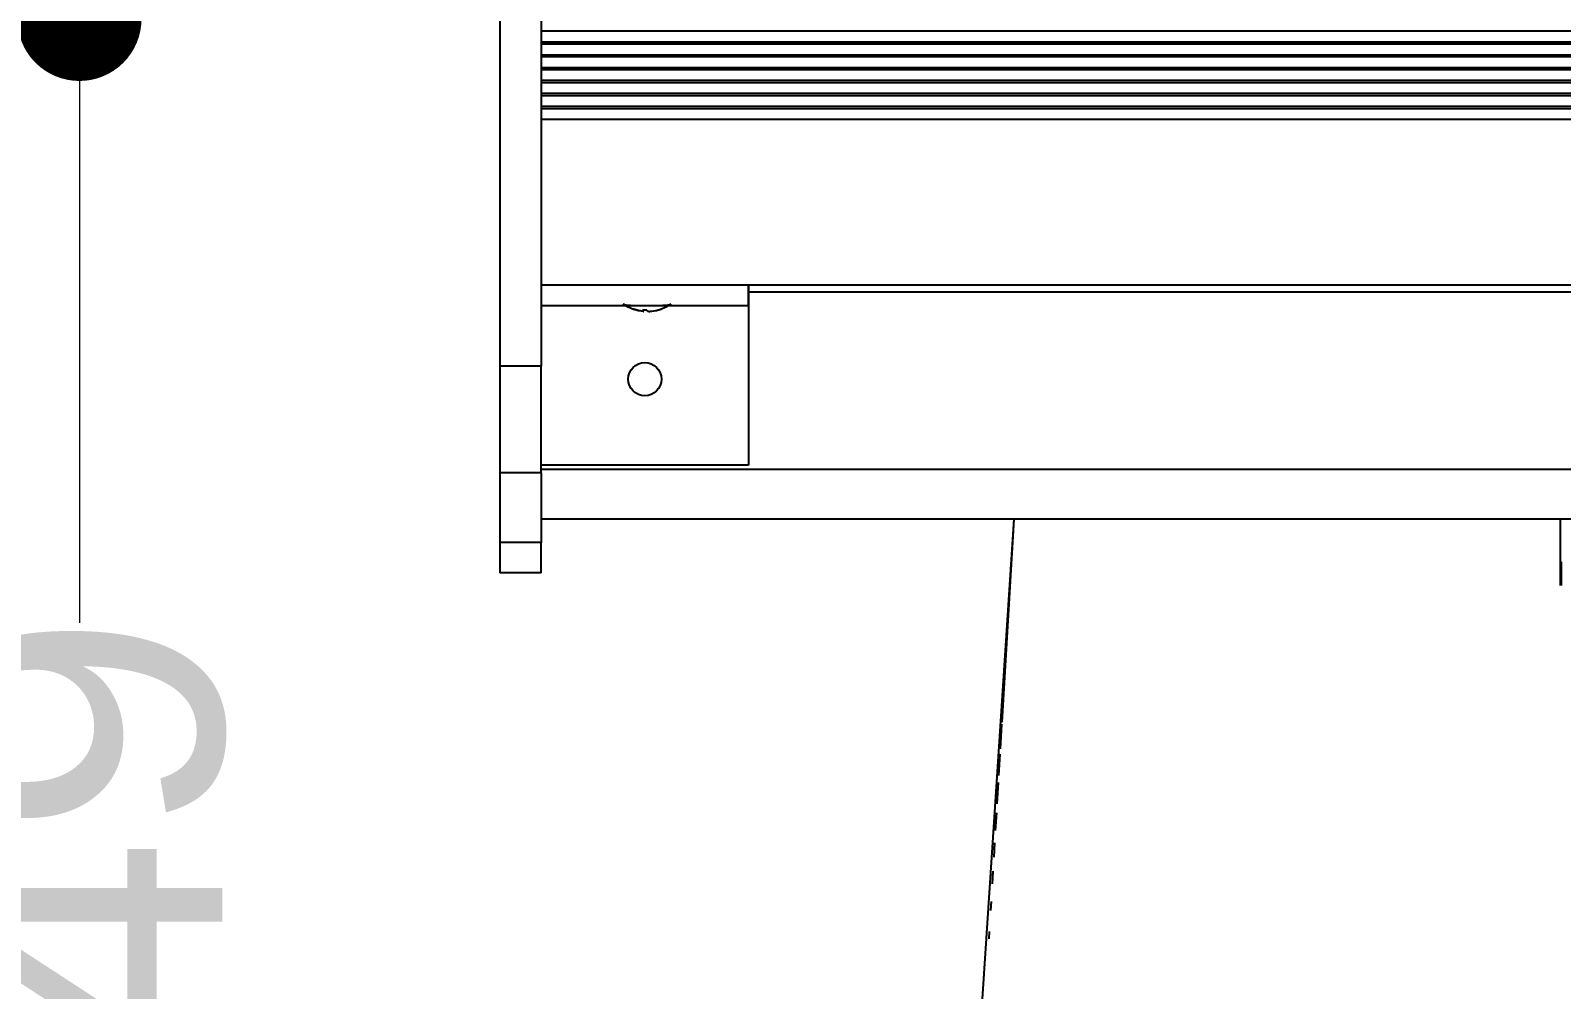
# Model space of a CAD drawing. Header units: millimetres. Extents: x 9483 to 13995, y 24552 to 30933.
# Drawn here: x 11281.3 to 11650.7, y 28968.5 to 29199.9 of the extents above; entities that cross this region are included whole.
import ezdxf

# ---------------------------------------------------------------- set-up
doc = ezdxf.new("R2010")
doc.units = ezdxf.units.MM
doc.header["$LTSCALE"] = 3
doc.layers.add('DomyÅ›lny', color=7, linetype='Continuous')
doc.styles.get("Standard").update_dxf_attribs({"font": 'arial.ttf'})
doc.dimstyles.new('MATEUSZ', dxfattribs={"dimtxt": 35, "dimasz": 16, "dimexe": 0.18, "dimexo": 0.0625, "dimgap": 0.09, "dimtad": 0, "dimdec": 0, "dimdsep": 46, "dimtxsty": 'Standard', "dimblk": 'DOT', "dimcen": 0.09, "dimse1": 1, "dimse2": 1, "dimadec": 0, "dimazin": 0, "dimtfac": 1, "dimtdec": 0, "dimtofl": 0, "dimtmove": 0, "dimatfit": 3, "dimfxl": 1, "dimtolj": 1, "dimtzin": 0, "dimlwd": 9, "dimlwe": 9, "dimarcsym": 0})

# ---------------------------------------------------------------- blocks, each defined once
blk = doc.blocks.new('_Dot')
at = {"color": 0, "linetype": 'ByBlock', "lineweight": -2}
blk.add_line((-0.5, 0), (-1, 0), dxfattribs=at)
at = {"color": 0, "linetype": 'ByBlock', "const_width": 0.5}
blk.add_lwpolyline([(-0.25, 0, 1), (0.25, 0, 1)], format="xyb", close=True, dxfattribs=at)
blk = doc.blocks.new('*D30')
at = {"color": 0, "lineweight": 9, "transparency": 16777216}
for p, q in [((10697.92, 28405.14), (11613.03, 28405.14)), ((12746.15, 28405.14), (11823.59, 28405.14))]:
    blk.add_line(p, q, dxfattribs=at)
at = {"layer": 'Defpoints', "color": 0, "transparency": 16777216}
for p in [(10667.92, 29580.92), (12776.15, 29580.92), (12776.15, 28405.14)]:
    blk.add_point(p, dxfattribs=at)
at = {"color": 0, "lineweight": 9, "transparency": 16777216, "xscale": 30, "yscale": 30, "zscale": 30, "rotation": 180}
blk.add_blockref('_Dot', (10667.92, 28405.14), dxfattribs=at)
at = {"color": 0, "lineweight": 9, "transparency": 16777216, "xscale": 30, "yscale": 30, "zscale": 30}
blk.add_blockref('_Dot', (12776.15, 28405.14), dxfattribs=at)
at = {"color": 0, "transparency": 16777216, "insert": (11718.31, 28405.14), "char_height": 70, "attachment_point": 5}
blk.add_mtext('\\A1;2108', dxfattribs=at)
blk = doc.blocks.new('*D32')
at = {"color": 0, "lineweight": 9, "transparency": 16777216}
for p, q in [((11293.07, 29172.75), (11293.07, 29056.99)), ((11293.07, 28783.43), (11293.07, 28899.19))]:
    blk.add_line(p, q, dxfattribs=at)
at = {"layer": 'Defpoints', "color": 0, "transparency": 16777216}
for p in [(11214.74, 29202.75), (11293.07, 28753.43), (11417.31, 28753.43)]:
    blk.add_point(p, dxfattribs=at)
at = {"color": 0, "lineweight": 9, "transparency": 16777216, "xscale": 30, "yscale": 30, "zscale": 30}
for p, rotation in [((11293.07, 29202.75), 90), ((11293.07, 28753.43), 270)]:
    blk.add_blockref('_Dot', p, dxfattribs=dict(at, rotation=rotation))
at = {"color": 0, "transparency": 16777216, "insert": (11293.07, 28978.09), "char_height": 70, "attachment_point": 5, "rotation": 90}
blk.add_mtext('\\A1;449', dxfattribs=at)

msp = doc.modelspace()

# ---------------------------------------------------------------- linework, layer by layer
at = {"layer": 'DomyÅ›lny', "color": 0}
for p, q in [((11394.54, 29580.32), (11394.54, 29118.96)), ((11404.54, 29580.32), (11404.54, 29118.96)), ((12039.54, 29199.76), (11404.54, 29199.76)), ((12039.54, 29197.14), (11404.54, 29197.14)), ((12039.54, 29196.63), (11404.54, 29196.63)), ((12039.54, 29194.01), (11404.54, 29194.01)), ((12039.54, 29193.54), (11404.54, 29193.54)), ((12039.54, 29190.92), (11404.54, 29190.92)), ((12039.54, 29190.45), (11404.54, 29190.45)), ((12039.54, 29187.84), (11404.54, 29187.84)), ((12039.54, 29187.31), (11404.54, 29187.31)), ((12039.54, 29184.7), (11404.54, 29184.7)), ((12039.54, 29184.17), (11404.54, 29184.17)), ((12039.54, 29181.56), (11404.54, 29181.56)), ((12039.54, 29181.03), (11404.54, 29181.03)), ((12039.54, 29178.42), (11404.54, 29178.42)), ((11454.54, 29138.47), (11404.54, 29138.47)), ((12039.54, 29138.47), (11404.54, 29138.47)), ((11454.54, 29138.71), (11454.54, 29133.48)), ((11454.54, 29133.48), (11454.54, 29138.47)), ((11989.54, 29136.81), (11454.54, 29136.81)), ((11454.54, 29133.48), (11404.54, 29133.48)), ((11454.54, 29136.55), (11454.54, 29095)), ((11404.54, 29118.96), (11394.54, 29118.96)), ((11394.54, 29093.2), (11394.54, 29076.34)), ((11404.54, 29093.2), (11394.54, 29093.2)), ((11454.54, 29095), (11404.54, 29095)), ((12039.54, 29094), (11404.54, 29094)), ((11404.54, 29093.2), (11404.54, 29076.34)), ((12039.54, 29082), (11404.54, 29082)), ((11497.55, 28761.16), (11518.66, 29082)), ((11515.75, 29032.99), (11518.68, 29082)), ((11650.48, 29071.7), (11650.48, 29082)), ((11650.48, 29066), (11650.48, 29082)), ((11404.54, 29076.34), (11394.54, 29076.34)), ((11650.72, 29066), (11650.72, 29071.69)), ((11404.54, 29069.03), (11394.54, 29069.03)), ((11515.36, 29026.57), (11515.72, 29032.56)), ((11514.98, 29020.14), (11515.29, 29025.29)), ((11514.57, 29013.29), (11514.88, 29018.44)), ((11514.19, 29006.87), (11514.44, 29011.16)), ((11513.8, 29000.45), (11514.01, 29003.88)), ((11513.42, 28994.02), (11513.6, 28997.03)), ((11513.03, 28987.6), (11513.16, 28989.76)), ((11512.62, 28980.75), (11512.73, 28982.48))]:
    msp.add_line(p, q, dxfattribs=at)
for points in [[(11424.32, 29133.89, 0), (11424.32, 29133.89, 0), (11424.32, 29133.88, 0), (11424.32, 29133.88, 0), (11424.32, 29133.87, 0), (11424.33, 29133.87, 0), (11424.33, 29133.86, 0), (11424.34, 29133.85, 0), (11424.36, 29133.84, 0), (11424.4, 29133.83, 0), (11424.52, 29133.79, 0), (11424.95, 29133.71, 0), (11428.39, 29133.52, 0), (11432.69, 29133.54, 0), (11435.06, 29133.7, 0), (11435.64, 29133.79, 0), (11435.72, 29133.82, 0), (11435.78, 29133.84, 0), (11435.8, 29133.85, 0), (11435.81, 29133.86, 0), (11435.82, 29133.87, 0), (11435.82, 29133.87, 0), (11435.83, 29133.88, 0), (11435.83, 29133.88, 0), (11435.83, 29133.88, 0), (11435.83, 29133.89, 0), (11435.83, 29133.89, 0), (11435.83, 29133.89, 0)], [(11429.28, 29132.08, 0), (11428.03, 29132.26, 0), (11426.76, 29132.61, 0), (11425.52, 29133.14, 0), (11424.34, 29133.85, 0)], [(11435.8, 29133.85, 0), (11434.63, 29133.15, 0), (11433.4, 29132.62, 0)], [(11426.86, 29132.74, 0), (11427.99, 29132.4, 0), (11429.14, 29132.2, 0)], [(11426.99, 29132.73, 0), (11426.92, 29132.71, 0), (11426.89, 29132.7, 0), (11426.89, 29132.7, 0), (11426.89, 29132.7, 0), (11426.89, 29132.7, 0), (11426.89, 29132.7, 0), (11426.89, 29132.7, 0), (11426.89, 29132.7, 0), (11426.89, 29132.7, 0), (11426.89, 29132.7, 0), (11426.89, 29132.7, 0), (11426.89, 29132.7, 0), (11426.89, 29132.7, 0), (11426.89, 29132.7, 0), (11426.89, 29132.7, 0), (11426.89, 29132.7, 0), (11426.89, 29132.7, 0), (11426.89, 29132.7, 0), (11426.89, 29132.7, 0), (11426.89, 29132.7, 0), (11426.89, 29132.7, 0), (11426.89, 29132.7, 0), (11426.89, 29132.7, 0), (11426.89, 29132.7, 0), (11426.89, 29132.7, 0), (11426.89, 29132.7, 0), (11426.89, 29132.7, 0), (11426.89, 29132.7, 0), (11426.89, 29132.7, 0), (11426.89, 29132.7, 0), (11426.89, 29132.7, 0), (11426.89, 29132.7, 0), (11426.89, 29132.7, 0), (11426.89, 29132.7, 0), (11426.9, 29132.71, 0), (11426.92, 29132.72, 0), (11426.93, 29132.73, 0), (11426.94, 29132.74, 0), (11426.95, 29132.76, 0), (11426.97, 29132.78, 0)], [(11430, 29132.43, 0), (11428.98, 29132.44, 0)], [(11428.98, 29132.44, 0), (11429.06, 29132.3, 0), (11429.09, 29132.24, 0), (11429.13, 29132.19, 0), (11429.18, 29132.15, 0), (11429.22, 29132.12, 0), (11429.26, 29132.1, 0), (11429.28, 29132.09, 0), (11429.31, 29132.08, 0)], [(11430.02, 29132.42, 0), (11428.99, 29132.44, 0)], [(11430.47, 29132.07, 0), (11430.42, 29132.08, 0), (11430.36, 29132.11, 0), (11430.3, 29132.14, 0), (11430.24, 29132.18, 0), (11430.12, 29132.29, 0), (11430, 29132.43, 0)], [(11431.01, 29132.09, 0), (11430.67, 29132.07, 0), (11430.54, 29132.06, 0), (11430.5, 29132.07, 0), (11430.47, 29132.07, 0)], [(11430.84, 29132.21, 0), (11430.84, 29132.21, 0), (11430.84, 29132.2, 0), (11430.84, 29132.2, 0), (11430.84, 29132.2, 0), (11430.83, 29132.2, 0), (11430.83, 29132.2, 0), (11430.84, 29132.2, 0), (11430.84, 29132.19, 0), (11430.84, 29132.19, 0), (11430.84, 29132.19, 0), (11430.84, 29132.19, 0), (11430.84, 29132.19, 0), (11430.84, 29132.18, 0), (11430.85, 29132.18, 0), (11430.86, 29132.18, 0), (11430.87, 29132.17, 0), (11430.91, 29132.17, 0), (11431.04, 29132.16, 0), (11431.21, 29132.17, 0)], [(11433.28, 29132.59, 0), (11432.16, 29132.27, 0), (11431.01, 29132.09, 0)], [(11431.21, 29132.17, 0), (11432.35, 29132.35, 0), (11433.46, 29132.66, 0)], [(11433.4, 29132.62, 0), (11433.25, 29132.58, 0)], [(11433.46, 29132.66, 0), (11433.46, 29132.66, 0), (11433.46, 29132.65, 0), (11433.46, 29132.65, 0), (11433.45, 29132.65, 0), (11433.45, 29132.64, 0), (11433.44, 29132.64, 0), (11433.43, 29132.63, 0), (11433.38, 29132.61, 0), (11433.28, 29132.59, 0)], [(11394.54, 29118.96, 0), (11394.54, 29093.2, 0)], [(11404.54, 29093.2, 0), (11404.54, 29118.96, 0)], [(11394.54, 29076.34, 0), (11394.54, 29069.03, 0)], [(11404.54, 29069.03, 0), (11404.54, 29069.03, 0), (11404.54, 29069.03, 0), (11404.54, 29069.03, 0), (11404.54, 29069.03, 0), (11404.54, 29069.03, 0), (11404.54, 29069.03, 0), (11404.54, 29069.03, 0), (11404.54, 29069.03, 0), (11404.54, 29069.03, 0), (11404.54, 29069.03, 0), (11404.54, 29069.03, 0), (11404.54, 29069.03, 0), (11404.54, 29069.04, 0), (11404.54, 29069.08, 0), (11404.54, 29069.23, 0), (11404.54, 29069.83, 0), (11404.54, 29076.34, 0)]]:
    msp.add_polyline3d(points, dxfattribs=at)
msp.add_circle((11429.54, 29115.78), 4, dxfattribs=at)

# ---------------------------------------------------------------- dimensions: what is measured, and where the dimension line sits
at = {"color": 0}
dim = msp.add_linear_dim(base=(12776.15, 28405.14), p1=(10667.92, 29580.92), p2=(12776.15, 29580.92), dimstyle='MATEUSZ', override={"dimtxt": 70, "dimasz": 30}, dxfattribs=at)
dim.commit()
dim.dimension.update_dxf_attribs({"geometry": '*D30', "text_midpoint": (11718.31, 28405.14), "dimtype": 160})
dim = msp.add_linear_dim(base=(11293.07, 28753.43), p1=(11214.74, 29202.75), p2=(11417.31, 28753.43), angle=90, dimstyle='MATEUSZ', override={"dimtxt": 70, "dimasz": 30}, dxfattribs=at)
dim.commit()
dim.dimension.update_dxf_attribs({"geometry": '*D32', "text_midpoint": (11293.07, 28978.09)})

doc.saveas('drawing.dxf')
